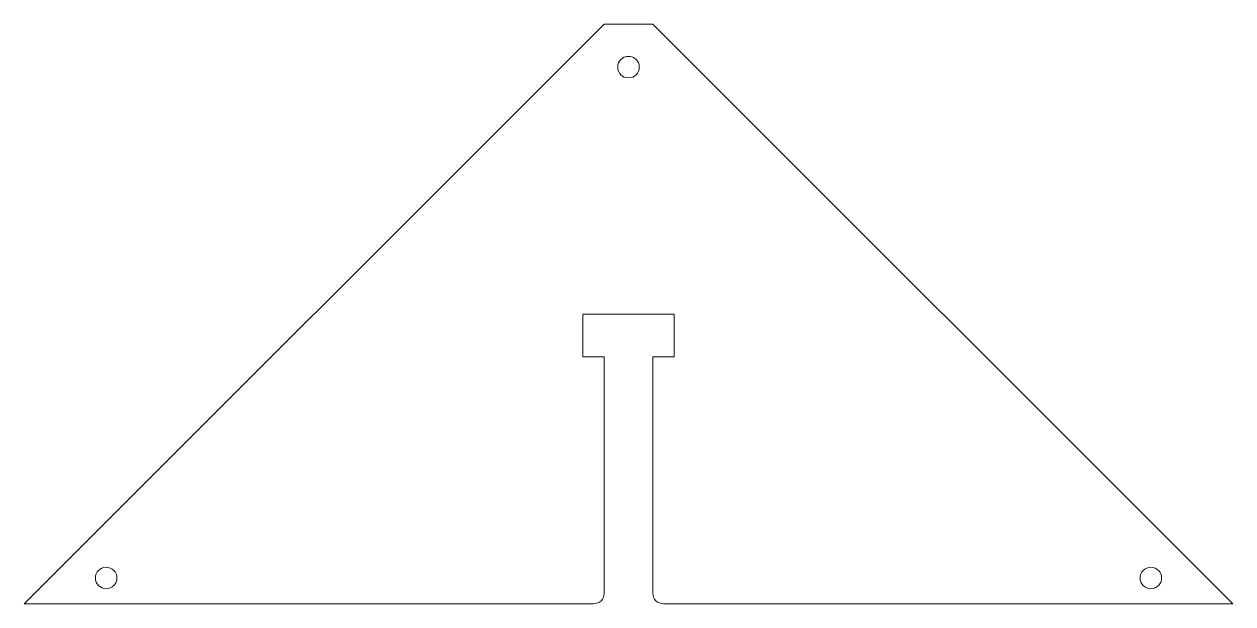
# Model space of a CAD drawing. Header units: millimetres. Extents: x 0 to 450, y 0 to 216.
import ezdxf

# ---------------------------------------------------------------- set-up
doc = ezdxf.new("R2010")
doc.units = ezdxf.units.MM

msp = doc.modelspace()

# ---------------------------------------------------------------- linework, layer by layer
at = {"color": 7, "linetype": 'Continuous', "lineweight": 15}
for p, q in [((215.95, 215.95), (0, 0)), ((234.05, 215.95), (215.95, 215.95)), ((450, 0), (234.05, 215.95)), ((207.95, 91.97), (207.95, 107.97)), ((207.95, 107.97), (242.05, 107.97)), ((242.05, 107.97), (242.05, 91.97)), ((215.95, 91.97), (207.95, 91.97)), ((215.95, 4), (215.95, 91.97)), ((242.05, 91.97), (234.05, 91.97)), ((234.05, 91.97), (234.05, 4)), ((0, 0), (211.95, 0)), ((238.05, 0), (450, 0))]:
    msp.add_line(p, q, dxfattribs=at)
for centre in [(225, 199.95), (30.52, 9.63), (419.48, 9.63)]:
    msp.add_circle(centre, 4, dxfattribs=at)
for centre, start, end in [((211.95, 4), 270, 0), ((238.05, 4), 180, 270)]:
    msp.add_arc(centre, 4, start, end, dxfattribs=at)

doc.saveas('drawing.dxf')
